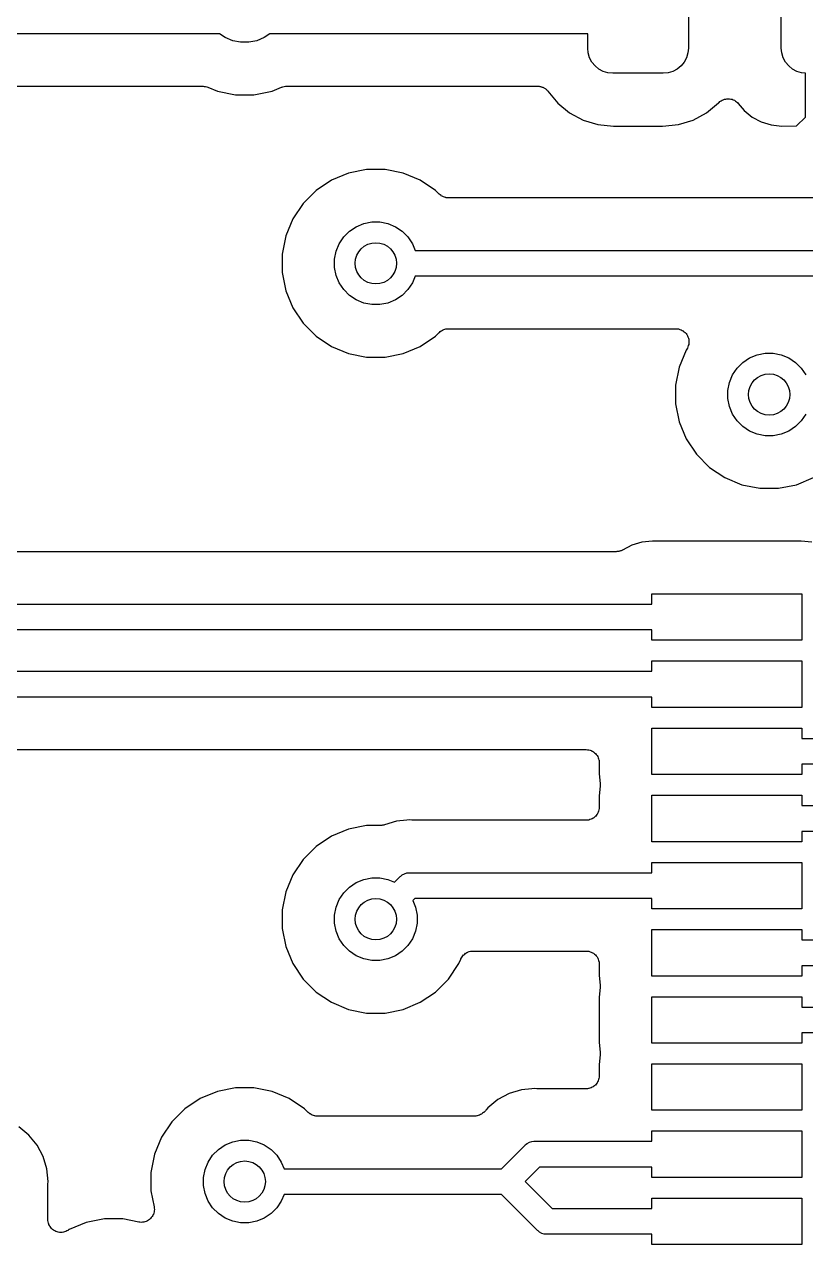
# Model space of a CAD drawing. Extents: x 4.65 to 8.46, y -5.31 to -3.29.
# Drawn here: x 7.066 to 7.3639, y -4.874 to -4.4089 of the extents above; entities that cross this region are included whole.
import ezdxf

# ---------------------------------------------------------------- set-up
doc = ezdxf.new("R2010")
doc.units = 0
doc.header["$MEASUREMENT"] = 0
doc.layers.add('BLACK', color=7, linetype='CONTINUOUS')

msp = doc.modelspace()

# ---------------------------------------------------------------- linework, layer by layer
at = {"layer": 'BLACK', "linetype": 'CONTINUOUS'}
for p, q in [((7.31919, -4.38204), (7.31919, -4.41796)), ((7.35463, -4.41796), (7.35463, -4.38204)), ((7.14036, -4.4125), (6.60964, -4.4125)), ((7.14254, -4.41396), (7.14036, -4.4125)), ((7.15964, -4.4125), (7.15746, -4.41396)), ((7.28081, -4.4125), (7.15964, -4.4125)), ((7.28081, -4.41796), (7.28081, -4.4125)), ((7.14541, -4.41514), (7.14254, -4.41396)), ((7.14845, -4.41575), (7.14541, -4.41514)), ((7.15155, -4.41575), (7.14845, -4.41575)), ((7.15459, -4.41514), (7.15155, -4.41575)), ((7.15746, -4.41396), (7.15459, -4.41514)), ((7.28099, -4.41983), (7.28081, -4.41796)), ((7.31919, -4.41796), (7.31901, -4.41983)), ((7.35481, -4.41983), (7.35463, -4.41796)), ((7.28154, -4.42164), (7.28099, -4.41983)), ((7.28242, -4.42329), (7.28154, -4.42164)), ((7.31846, -4.42164), (7.31758, -4.42329)), ((7.31901, -4.41983), (7.31846, -4.42164)), ((7.35536, -4.42164), (7.35481, -4.41983)), ((7.35624, -4.42329), (7.35536, -4.42164)), ((7.28362, -4.42475), (7.28242, -4.42329)), ((7.28507, -4.42594), (7.28362, -4.42475)), ((7.28673, -4.42683), (7.28507, -4.42594)), ((7.28853, -4.42737), (7.28673, -4.42683)), ((7.2904, -4.42756), (7.28853, -4.42737)), ((7.3096, -4.42756), (7.2904, -4.42756)), ((7.31147, -4.42737), (7.3096, -4.42756)), ((7.31327, -4.42683), (7.31147, -4.42737)), ((7.31493, -4.42594), (7.31327, -4.42683)), ((7.31638, -4.42475), (7.31493, -4.42594)), ((7.31758, -4.42329), (7.31638, -4.42475)), ((7.35744, -4.42475), (7.35624, -4.42329)), ((7.35889, -4.42594), (7.35744, -4.42475)), ((7.36055, -4.42683), (7.35889, -4.42594)), ((7.36235, -4.42737), (7.36055, -4.42683)), ((7.36382, -4.42752), (7.36235, -4.42737)), ((7.36382, -4.44424), (7.36382, -4.42752)), ((6.61595, -4.4325), (7.13405, -4.4325)), ((7.13405, -4.4325), (7.13406, -4.4325)), ((7.13406, -4.4325), (7.13406, -4.4325)), ((7.13406, -4.4325), (7.13406, -4.4325)), ((7.13406, -4.4325), (7.13412, -4.4325)), ((7.13412, -4.4325), (7.13458, -4.43255)), ((7.13458, -4.43255), (7.13503, -4.4326)), ((7.13503, -4.4326), (7.13506, -4.43261)), ((7.13506, -4.43261), (7.13509, -4.43261)), ((7.13509, -4.43261), (7.13553, -4.43275)), ((7.13553, -4.43275), (7.13597, -4.43288)), ((7.13597, -4.43288), (7.13957, -4.43437)), ((7.13957, -4.43437), (7.14648, -4.43575)), ((7.14648, -4.43575), (7.15352, -4.43575)), ((7.15352, -4.43575), (7.16043, -4.43437)), ((7.16043, -4.43437), (7.16403, -4.43288)), ((7.16403, -4.43288), (7.16404, -4.43288)), ((7.16404, -4.43288), (7.1641, -4.43285)), ((7.16404, -4.43288), (7.16404, -4.43288)), ((7.16404, -4.43288), (7.16404, -4.43288)), ((7.1641, -4.43285), (7.16454, -4.43273)), ((7.16454, -4.43273), (7.16498, -4.4326)), ((7.16498, -4.4326), (7.16501, -4.43259)), ((7.16501, -4.43259), (7.16504, -4.43258)), ((7.16504, -4.43258), (7.16549, -4.43254)), ((7.16549, -4.43254), (7.16595, -4.4325)), ((7.16595, -4.4325), (7.26174, -4.4325)), ((7.26174, -4.4325), (7.26181, -4.4325)), ((7.26181, -4.4325), (7.26203, -4.43252)), ((7.26203, -4.43252), (7.26225, -4.43253)), ((7.26225, -4.43253), (7.26251, -4.43258)), ((7.26251, -4.43258), (7.26278, -4.43261)), ((7.26278, -4.43261), (7.26299, -4.43268)), ((7.26299, -4.43268), (7.26321, -4.43272)), ((7.26321, -4.43272), (7.26345, -4.43282)), ((7.26345, -4.43282), (7.26371, -4.4329)), ((7.26371, -4.4329), (7.2639, -4.43301)), ((7.2639, -4.43301), (7.26411, -4.43309)), ((7.26411, -4.43309), (7.26433, -4.43324)), ((7.26433, -4.43324), (7.26457, -4.43337)), ((7.26457, -4.43337), (7.26473, -4.43352)), ((7.26473, -4.43352), (7.26492, -4.43364)), ((7.26492, -4.43364), (7.26511, -4.43383)), ((7.26511, -4.43383), (7.26531, -4.434)), ((7.26531, -4.434), (7.26545, -4.43417)), ((7.26545, -4.43417), (7.26561, -4.43433)), ((7.26561, -4.43433), (7.26941, -4.43896)), ((7.26941, -4.43896), (7.27391, -4.44265)), ((7.32609, -4.44265), (7.3307, -4.43887)), ((7.3307, -4.43887), (7.33087, -4.4387)), ((7.33087, -4.4387), (7.33121, -4.43837)), ((7.33121, -4.43837), (7.33122, -4.43837)), ((7.33122, -4.43837), (7.33123, -4.43836)), ((7.33123, -4.43836), (7.33163, -4.4381)), ((7.33163, -4.4381), (7.33202, -4.43784)), ((7.33202, -4.43784), (7.33203, -4.43783)), ((7.33203, -4.43783), (7.33205, -4.43782)), ((7.33205, -4.43782), (7.33248, -4.43765)), ((7.33248, -4.43765), (7.33292, -4.43747)), ((7.33292, -4.43747), (7.33294, -4.43747)), ((7.33294, -4.43747), (7.33295, -4.43746)), ((7.33295, -4.43746), (7.33342, -4.43737)), ((7.33342, -4.43737), (7.33388, -4.43728)), ((7.33388, -4.43728), (7.3339, -4.43728)), ((7.3339, -4.43728), (7.33391, -4.43728)), ((7.33391, -4.43728), (7.33438, -4.43729)), ((7.33438, -4.43729), (7.33486, -4.43729)), ((7.33486, -4.43729), (7.33487, -4.43729)), ((7.33487, -4.43729), (7.33489, -4.43729)), ((7.33489, -4.43729), (7.33535, -4.43739)), ((7.33535, -4.43739), (7.33581, -4.43748)), ((7.33581, -4.43748), (7.33583, -4.43749)), ((7.33583, -4.43749), (7.33584, -4.43749)), ((7.33584, -4.43749), (7.33627, -4.43767)), ((7.33627, -4.43767), (7.33672, -4.43786)), ((7.33672, -4.43786), (7.33673, -4.43786)), ((7.33673, -4.43786), (7.33674, -4.43787)), ((7.33674, -4.43787), (7.33713, -4.43814)), ((7.33713, -4.43814), (7.33753, -4.4384)), ((7.33753, -4.4384), (7.33754, -4.43841)), ((7.33754, -4.43841), (7.33755, -4.43842)), ((7.33755, -4.43842), (7.33788, -4.43876)), ((7.33788, -4.43876), (7.33822, -4.43909)), ((7.33822, -4.43909), (7.34042, -4.44177)), ((7.27391, -4.44265), (7.27904, -4.4454)), ((7.27904, -4.4454), (7.28461, -4.44709)), ((7.31539, -4.44709), (7.32096, -4.4454)), ((7.32096, -4.4454), (7.32609, -4.44265)), ((7.34042, -4.44177), (7.34346, -4.44427)), ((7.34346, -4.44427), (7.34694, -4.44613)), ((7.34694, -4.44613), (7.35071, -4.44727)), ((7.36047, -4.44759), (7.36382, -4.44424)), ((7.28461, -4.44709), (7.29065, -4.44768)), ((7.29065, -4.44768), (7.30935, -4.44768)), ((7.30935, -4.44768), (7.31539, -4.44709)), ((7.35071, -4.44727), (7.35483, -4.44768)), ((7.35483, -4.44768), (7.36047, -4.44759)), ((7.19648, -4.46425), (7.18957, -4.46563)), ((7.20352, -4.46425), (7.19648, -4.46425)), ((7.21043, -4.46563), (7.20352, -4.46425)), ((7.18307, -4.46832), (7.17721, -4.47223)), ((7.18957, -4.46563), (7.18307, -4.46832)), ((7.21693, -4.46832), (7.21043, -4.46563)), ((7.22279, -4.47223), (7.21693, -4.46832)), ((7.17721, -4.47223), (7.17223, -4.47721)), ((7.22417, -4.47361), (7.22279, -4.47223)), ((7.22453, -4.47391), (7.22417, -4.47361)), ((7.22488, -4.4742), (7.22453, -4.47391)), ((7.17223, -4.47721), (7.16832, -4.48307)), ((7.2249, -4.47422), (7.22488, -4.4742)), ((7.22492, -4.47423), (7.2249, -4.47422)), ((7.22533, -4.47445), (7.22492, -4.47423)), ((7.22574, -4.47467), (7.22533, -4.47445)), ((7.22576, -4.47468), (7.22574, -4.47467)), ((7.22578, -4.47469), (7.22576, -4.47468)), ((7.22622, -4.47483), (7.22578, -4.47469)), ((7.22667, -4.47497), (7.22622, -4.47483)), ((7.22669, -4.47497), (7.22667, -4.47497)), ((7.22672, -4.47498), (7.22669, -4.47497)), ((7.22717, -4.47503), (7.22672, -4.47498)), ((7.22764, -4.47508), (7.22717, -4.47503)), ((7.22769, -4.47508), (7.22764, -4.47508)), ((7.22771, -4.47508), (7.22769, -4.47508)), ((7.22769, -4.47508), (7.22769, -4.47508)), ((7.22769, -4.47508), (7.22769, -4.47508)), ((7.71248, -4.47508), (7.22771, -4.47508)), ((7.16832, -4.48307), (7.16563, -4.48957)), ((7.18777, -4.48996), (7.18996, -4.48777)), ((7.18996, -4.48777), (7.19254, -4.48604)), ((7.19254, -4.48604), (7.19541, -4.48486)), ((7.19541, -4.48486), (7.19845, -4.48425)), ((7.19845, -4.48425), (7.20155, -4.48425)), ((7.20155, -4.48425), (7.20459, -4.48486)), ((7.20459, -4.48486), (7.20746, -4.48604)), ((7.20746, -4.48604), (7.21004, -4.48777)), ((7.21004, -4.48777), (7.21223, -4.48996)), ((7.16563, -4.48957), (7.16425, -4.49648)), ((7.18486, -4.49541), (7.18604, -4.49254)), ((7.18604, -4.49254), (7.18777, -4.48996)), ((7.21223, -4.48996), (7.21396, -4.49254)), ((7.21396, -4.49254), (7.21501, -4.49508)), ((7.16425, -4.49648), (7.16425, -4.50352)), ((7.18425, -4.49845), (7.18486, -4.49541)), ((7.21501, -4.49508), (7.72283, -4.49508)), ((7.18425, -4.50155), (7.18425, -4.49845)), ((7.18486, -4.50459), (7.18425, -4.50155)), ((7.16425, -4.50352), (7.16563, -4.51043)), ((7.18604, -4.50746), (7.18486, -4.50459)), ((7.21501, -4.50492), (7.21396, -4.50746)), ((7.72463, -4.50492), (7.21501, -4.50492)), ((7.16563, -4.51043), (7.16832, -4.51693)), ((7.18777, -4.51004), (7.18604, -4.50746)), ((7.18996, -4.51223), (7.18777, -4.51004)), ((7.21223, -4.51004), (7.21004, -4.51223)), ((7.21396, -4.50746), (7.21223, -4.51004)), ((7.19254, -4.51396), (7.18996, -4.51223)), ((7.19541, -4.51514), (7.19254, -4.51396)), ((7.19845, -4.51575), (7.19541, -4.51514)), ((7.20155, -4.51575), (7.19845, -4.51575)), ((7.20459, -4.51514), (7.20155, -4.51575)), ((7.20746, -4.51396), (7.20459, -4.51514)), ((7.21004, -4.51223), (7.20746, -4.51396)), ((7.16832, -4.51693), (7.17223, -4.52279)), ((7.17223, -4.52279), (7.17721, -4.52777)), ((7.22585, -4.52528), (7.22629, -4.52515)), ((7.22629, -4.52515), (7.22673, -4.52502)), ((7.22673, -4.52502), (7.22676, -4.52501)), ((7.22676, -4.52501), (7.22679, -4.52501)), ((7.22679, -4.52501), (7.22724, -4.52497)), ((7.22724, -4.52497), (7.22771, -4.52492)), ((7.22771, -4.52492), (7.31441, -4.52492)), ((7.31441, -4.52492), (7.31446, -4.52492)), ((7.31446, -4.52492), (7.31446, -4.52492)), ((7.31446, -4.52492), (7.31446, -4.52492)), ((7.31446, -4.52492), (7.31448, -4.52492)), ((7.31448, -4.52492), (7.31495, -4.52497)), ((7.31495, -4.52497), (7.31543, -4.52503)), ((7.31543, -4.52503), (7.31544, -4.52503)), ((7.31544, -4.52503), (7.31545, -4.52503)), ((7.31545, -4.52503), (7.31591, -4.52518)), ((7.31591, -4.52518), (7.31636, -4.52532)), ((7.17721, -4.52777), (7.18307, -4.53168)), ((7.21693, -4.53168), (7.22279, -4.52777)), ((7.22279, -4.52777), (7.22417, -4.52639)), ((7.22417, -4.52639), (7.22418, -4.52637)), ((7.22418, -4.52637), (7.22422, -4.52634)), ((7.22418, -4.52637), (7.22418, -4.52637)), ((7.22418, -4.52637), (7.22418, -4.52637)), ((7.22422, -4.52634), (7.22458, -4.52605)), ((7.22458, -4.52605), (7.22494, -4.52576)), ((7.22494, -4.52576), (7.22496, -4.52574)), ((7.22496, -4.52574), (7.22498, -4.52573)), ((7.22498, -4.52573), (7.22539, -4.52552)), ((7.22539, -4.52552), (7.2258, -4.5253)), ((7.2258, -4.5253), (7.22582, -4.52529)), ((7.22582, -4.52529), (7.22585, -4.52528)), ((7.31636, -4.52532), (7.31637, -4.52532)), ((7.31637, -4.52532), (7.31638, -4.52533)), ((7.31638, -4.52533), (7.31679, -4.52555)), ((7.31679, -4.52555), (7.31722, -4.52578)), ((7.31722, -4.52578), (7.31722, -4.52579)), ((7.31722, -4.52579), (7.31723, -4.5258)), ((7.31723, -4.5258), (7.31759, -4.5261)), ((7.31759, -4.5261), (7.31797, -4.52641)), ((7.31797, -4.52641), (7.31797, -4.52642)), ((7.31797, -4.52642), (7.31798, -4.52642)), ((7.31798, -4.52642), (7.31828, -4.52679)), ((7.31828, -4.52679), (7.31858, -4.52717)), ((7.31858, -4.52717), (7.31859, -4.52717)), ((7.31859, -4.52717), (7.31859, -4.52718)), ((7.31859, -4.52718), (7.31881, -4.5276)), ((7.31881, -4.5276), (7.31904, -4.52803)), ((7.31904, -4.52803), (7.31904, -4.52804)), ((7.31904, -4.52804), (7.31904, -4.52805)), ((7.31904, -4.52805), (7.31918, -4.5285)), ((7.31918, -4.5285), (7.31932, -4.52896)), ((7.31932, -4.52896), (7.31932, -4.52897)), ((7.31932, -4.52897), (7.31932, -4.52898)), ((7.31932, -4.52898), (7.31936, -4.52945)), ((7.31936, -4.52945), (7.31941, -4.52993)), ((7.18307, -4.53168), (7.18957, -4.53437)), ((7.18957, -4.53437), (7.19648, -4.53575)), ((7.20352, -4.53575), (7.21043, -4.53437)), ((7.21043, -4.53437), (7.21693, -4.53168)), ((7.31832, -4.53307), (7.31563, -4.53957)), ((7.31857, -4.5327), (7.31832, -4.53307)), ((7.31879, -4.53228), (7.31857, -4.5327)), ((7.31902, -4.53186), (7.31879, -4.53228)), ((7.31903, -4.53184), (7.31902, -4.53185)), ((7.31902, -4.53185), (7.31902, -4.53186)), ((7.31916, -4.53138), (7.31903, -4.53184)), ((7.31931, -4.53093), (7.31916, -4.53138)), ((7.31936, -4.53043), (7.31931, -4.53091)), ((7.31931, -4.53091), (7.31931, -4.53092)), ((7.31931, -4.53092), (7.31931, -4.53093)), ((7.31941, -4.52996), (7.31936, -4.53043)), ((7.31941, -4.52993), (7.31941, -4.52995)), ((7.31941, -4.52995), (7.31941, -4.52996)), ((7.34541, -4.53486), (7.34845, -4.53425)), ((7.34845, -4.53425), (7.35155, -4.53425)), ((7.35155, -4.53425), (7.35459, -4.53486)), ((7.19648, -4.53575), (7.20352, -4.53575)), ((7.33777, -4.53996), (7.33996, -4.53777)), ((7.33996, -4.53777), (7.34254, -4.53604)), ((7.34254, -4.53604), (7.34541, -4.53486)), ((7.35459, -4.53486), (7.35746, -4.53604)), ((7.35746, -4.53604), (7.36004, -4.53777)), ((7.36004, -4.53777), (7.36223, -4.53996)), ((7.31563, -4.53957), (7.31425, -4.54648)), ((7.33486, -4.54541), (7.33604, -4.54254)), ((7.33604, -4.54254), (7.33777, -4.53996)), ((7.36223, -4.53996), (7.36396, -4.54254)), ((7.31425, -4.54648), (7.31425, -4.55352)), ((7.33425, -4.54845), (7.33486, -4.54541)), ((7.33425, -4.55155), (7.33425, -4.54845)), ((7.33486, -4.55459), (7.33425, -4.55155)), ((7.31425, -4.55352), (7.31563, -4.56043)), ((7.33604, -4.55746), (7.33486, -4.55459)), ((7.33777, -4.56004), (7.33604, -4.55746)), ((7.36396, -4.55746), (7.36223, -4.56004)), ((7.31563, -4.56043), (7.31832, -4.56693)), ((7.33996, -4.56223), (7.33777, -4.56004)), ((7.34254, -4.56396), (7.33996, -4.56223)), ((7.36004, -4.56223), (7.35746, -4.56396)), ((7.36223, -4.56004), (7.36004, -4.56223)), ((7.31832, -4.56693), (7.32223, -4.57279)), ((7.34541, -4.56514), (7.34254, -4.56396)), ((7.34845, -4.56575), (7.34541, -4.56514)), ((7.35155, -4.56575), (7.34845, -4.56575)), ((7.35459, -4.56514), (7.35155, -4.56575)), ((7.35746, -4.56396), (7.35459, -4.56514)), ((7.32223, -4.57279), (7.32721, -4.57777)), ((7.32721, -4.57777), (7.33307, -4.58168)), ((7.33307, -4.58168), (7.33957, -4.58437)), ((7.33957, -4.58437), (7.34648, -4.58575)), ((7.35352, -4.58575), (7.36043, -4.58437)), ((7.36043, -4.58437), (7.36693, -4.58168)), ((7.34648, -4.58575), (7.35352, -4.58575)), ((7.29762, -4.60742), (7.29404, -4.60933)), ((7.30139, -4.60627), (7.29762, -4.60742)), ((7.30556, -4.60586), (7.30139, -4.60627)), ((7.36216, -4.60586), (7.30556, -4.60586)), ((7.36632, -4.60627), (7.36216, -4.60586)), ((7.29169, -4.60992), (6.94724, -4.60992)), ((7.2919, -4.6099), (7.29169, -4.60992)), ((7.29212, -4.6099), (7.2919, -4.6099)), ((7.29239, -4.60985), (7.29212, -4.6099)), ((7.29266, -4.60983), (7.29239, -4.60985)), ((7.29286, -4.60976), (7.29266, -4.60983)), ((7.29308, -4.60972), (7.29286, -4.60976)), ((7.29333, -4.60962), (7.29308, -4.60972)), ((7.29359, -4.60954), (7.29333, -4.60962)), ((7.29378, -4.60944), (7.29359, -4.60954)), ((7.29398, -4.60936), (7.29378, -4.60944)), ((7.29404, -4.60933), (7.29398, -4.60936)), ((7.30531, -4.62992), (7.30531, -4.62598)), ((7.30531, -4.62598), (7.3624, -4.62598)), ((7.3624, -4.62598), (7.3624, -4.6437)), ((6.93688, -4.62992), (7.30531, -4.62992)), ((7.30531, -4.63976), (6.93508, -4.63976)), ((7.30531, -4.6437), (7.30531, -4.63976)), ((7.3624, -4.6437), (7.30531, -4.6437)), ((7.30531, -4.65551), (7.30531, -4.65157)), ((7.30531, -4.65157), (7.3624, -4.65157)), ((7.3624, -4.65157), (7.3624, -4.66929)), ((6.91476, -4.65551), (7.30531, -4.65551)), ((7.30531, -4.66535), (6.91067, -4.66535)), ((7.30531, -4.66929), (7.30531, -4.66535)), ((7.3624, -4.66929), (7.30531, -4.66929)), ((7.30531, -4.69488), (7.30531, -4.67717)), ((7.30531, -4.67717), (7.3624, -4.67717)), ((7.3624, -4.67717), (7.3624, -4.6811)), ((7.3624, -4.6811), (7.37021, -4.6811)), ((6.9119, -4.68535), (7.28019, -4.68535)), ((7.28019, -4.68535), (7.28023, -4.68535)), ((7.28023, -4.68535), (7.28023, -4.68535)), ((7.28023, -4.68535), (7.28023, -4.68535)), ((7.28023, -4.68535), (7.28026, -4.68535)), ((7.28026, -4.68535), (7.28073, -4.68541)), ((7.28073, -4.68541), (7.2812, -4.68546)), ((7.2812, -4.68546), (7.28122, -4.68546)), ((7.28122, -4.68546), (7.28123, -4.68546)), ((7.28123, -4.68546), (7.28168, -4.68561)), ((7.28168, -4.68561), (7.28213, -4.68574)), ((7.28213, -4.68574), (7.28215, -4.68575)), ((7.28215, -4.68575), (7.28216, -4.68576)), ((7.28216, -4.68576), (7.28258, -4.68598)), ((7.28258, -4.68598), (7.28299, -4.68621)), ((7.28299, -4.68621), (7.283, -4.68622)), ((7.283, -4.68622), (7.28302, -4.68623)), ((7.28302, -4.68623), (7.28338, -4.68653)), ((7.28338, -4.68653), (7.28374, -4.68683)), ((7.28374, -4.68683), (7.28375, -4.68684)), ((7.28375, -4.68684), (7.28377, -4.68686)), ((7.28377, -4.68686), (7.28406, -4.68722)), ((7.28406, -4.68722), (7.28436, -4.68759)), ((7.28436, -4.68759), (7.28437, -4.6876)), ((7.28437, -4.6876), (7.28438, -4.68762)), ((7.28438, -4.68762), (7.2846, -4.68803)), ((7.2846, -4.68803), (7.28482, -4.68845)), ((7.28482, -4.68845), (7.28482, -4.68847)), ((7.28482, -4.68847), (7.28483, -4.68848)), ((7.28483, -4.68848), (7.28496, -4.68893)), ((7.28496, -4.68893), (7.2851, -4.68938)), ((7.2851, -4.68938), (7.2851, -4.6894)), ((7.2851, -4.6894), (7.28511, -4.68942)), ((7.28511, -4.68942), (7.28515, -4.68989)), ((7.28515, -4.68989), (7.28519, -4.69035)), ((7.28519, -4.69035), (7.28519, -4.69464)), ((7.372, -4.69094), (7.3624, -4.69094)), ((7.3624, -4.69094), (7.3624, -4.69488)), ((7.28519, -4.69464), (7.28556, -4.69833)), ((7.3624, -4.69488), (7.30531, -4.69488)), ((7.28556, -4.69931), (7.28519, -4.703)), ((7.28556, -4.69833), (7.28556, -4.69833)), ((7.28556, -4.69833), (7.28556, -4.69833)), ((7.28556, -4.69833), (7.28556, -4.69833)), ((7.28556, -4.69833), (7.28556, -4.6984)), ((7.28556, -4.6984), (7.28556, -4.69886)), ((7.28556, -4.69886), (7.28556, -4.69931)), ((7.28519, -4.703), (7.28519, -4.70728)), ((7.30531, -4.72047), (7.30531, -4.70276)), ((7.30531, -4.70276), (7.3624, -4.70276)), ((7.3624, -4.70276), (7.3624, -4.70669)), ((7.28333, -4.71115), (7.28296, -4.71145)), ((7.28369, -4.71086), (7.28333, -4.71115)), ((7.2837, -4.71084), (7.28369, -4.71086)), ((7.28372, -4.71083), (7.2837, -4.71084)), ((7.28402, -4.71047), (7.28372, -4.71083)), ((7.28432, -4.71011), (7.28402, -4.71047)), ((7.28433, -4.71009), (7.28432, -4.71011)), ((7.28434, -4.71008), (7.28433, -4.71009)), ((7.28456, -4.70966), (7.28434, -4.71008)), ((7.28479, -4.70925), (7.28456, -4.70966)), ((7.2848, -4.70922), (7.28479, -4.70924)), ((7.28479, -4.70924), (7.28479, -4.70925)), ((7.28494, -4.70877), (7.2848, -4.70922)), ((7.28508, -4.70832), (7.28494, -4.70877)), ((7.28509, -4.70831), (7.28508, -4.70832)), ((7.28514, -4.70782), (7.28509, -4.70829)), ((7.28509, -4.70829), (7.28509, -4.70831)), ((7.28519, -4.70735), (7.28514, -4.70782)), ((7.28519, -4.70728), (7.28519, -4.70732)), ((7.28519, -4.70732), (7.28519, -4.70732)), ((7.28519, -4.70732), (7.28519, -4.70732)), ((7.28519, -4.70732), (7.28519, -4.70735)), ((7.3624, -4.70669), (7.38573, -4.70669)), ((7.18957, -4.71563), (7.18307, -4.71832)), ((7.19648, -4.71425), (7.18957, -4.71563)), ((7.20187, -4.71425), (7.19648, -4.71425)), ((7.20208, -4.71423), (7.20187, -4.71425)), ((7.20229, -4.71423), (7.20208, -4.71423)), ((7.20256, -4.71418), (7.20229, -4.71423)), ((7.20284, -4.71416), (7.20256, -4.71418)), ((7.20304, -4.7141), (7.20284, -4.71416)), ((7.20325, -4.71406), (7.20304, -4.7141)), ((7.20332, -4.71404), (7.20325, -4.71406)), ((7.20791, -4.71264), (7.20332, -4.71404)), ((7.21181, -4.71226), (7.20791, -4.71264)), ((7.21182, -4.71226), (7.21181, -4.71226)), ((7.2128, -4.71216), (7.21182, -4.71226)), ((7.21377, -4.71226), (7.2128, -4.71216)), ((7.21399, -4.71226), (7.21377, -4.71226)), ((7.21419, -4.71228), (7.21399, -4.71226)), ((7.21426, -4.71228), (7.21419, -4.71228)), ((7.28019, -4.71228), (7.21426, -4.71228)), ((7.28066, -4.71224), (7.28019, -4.71228)), ((7.28113, -4.71219), (7.28066, -4.71224)), ((7.28115, -4.71219), (7.28113, -4.71219)), ((7.28117, -4.71219), (7.28115, -4.71219)), ((7.28162, -4.71205), (7.28117, -4.71219)), ((7.28207, -4.71192), (7.28162, -4.71205)), ((7.28208, -4.71191), (7.28207, -4.71192)), ((7.2821, -4.71191), (7.28208, -4.71191)), ((7.28251, -4.71169), (7.2821, -4.71191)), ((7.28293, -4.71147), (7.28251, -4.71169)), ((7.28295, -4.71146), (7.28293, -4.71147)), ((7.28296, -4.71145), (7.28295, -4.71146)), ((7.18307, -4.71832), (7.17721, -4.72223)), ((7.3624, -4.72047), (7.30531, -4.72047)), ((7.38814, -4.71654), (7.3624, -4.71654)), ((7.3624, -4.71654), (7.3624, -4.72047)), ((7.17721, -4.72223), (7.17223, -4.72721)), ((7.17223, -4.72721), (7.16832, -4.73307)), ((7.30531, -4.73228), (7.30531, -4.72835)), ((7.30531, -4.72835), (7.3624, -4.72835)), ((7.3624, -4.72835), (7.3624, -4.74606)), ((7.16832, -4.73307), (7.16563, -4.73957)), ((7.19541, -4.73486), (7.19845, -4.73425)), ((7.19845, -4.73425), (7.20155, -4.73425)), ((7.20155, -4.73425), (7.20459, -4.73486)), ((7.20713, -4.73591), (7.20914, -4.7339)), ((7.20914, -4.7339), (7.2093, -4.73371)), ((7.2093, -4.73371), (7.20949, -4.73355)), ((7.20949, -4.73355), (7.21001, -4.73312)), ((7.20949, -4.73355), (7.20949, -4.73355)), ((7.21001, -4.73312), (7.21005, -4.73309)), ((7.21005, -4.73309), (7.2109, -4.73264)), ((7.2109, -4.73264), (7.21183, -4.73235)), ((7.21183, -4.73235), (7.21255, -4.73228)), ((7.21255, -4.73228), (7.2128, -4.73226)), ((7.21255, -4.73228), (7.21255, -4.73228)), ((7.2128, -4.73226), (7.21304, -4.73228)), ((7.21304, -4.73228), (7.30531, -4.73228)), ((7.18777, -4.73996), (7.18996, -4.73777)), ((7.18996, -4.73777), (7.19254, -4.73604)), ((7.19254, -4.73604), (7.19541, -4.73486)), ((7.20459, -4.73486), (7.20713, -4.73591)), ((7.16563, -4.73957), (7.16425, -4.74648)), ((7.18486, -4.74541), (7.18604, -4.74254)), ((7.18604, -4.74254), (7.18777, -4.73996)), ((7.21483, -4.74213), (7.21409, -4.74287)), ((7.21409, -4.74287), (7.21514, -4.74541)), ((7.30531, -4.74213), (7.21483, -4.74213)), ((7.30531, -4.74606), (7.30531, -4.74213)), ((7.16425, -4.74648), (7.16425, -4.75352)), ((7.18425, -4.74845), (7.18486, -4.74541)), ((7.18425, -4.75155), (7.18425, -4.74845)), ((7.21514, -4.74541), (7.21575, -4.74845)), ((7.21575, -4.74845), (7.21575, -4.75155)), ((7.3624, -4.74606), (7.30531, -4.74606)), ((7.18486, -4.75459), (7.18425, -4.75155)), ((7.21575, -4.75155), (7.21514, -4.75459)), ((7.16425, -4.75352), (7.16563, -4.76043)), ((7.18604, -4.75746), (7.18486, -4.75459)), ((7.18777, -4.76004), (7.18604, -4.75746)), ((7.21396, -4.75746), (7.21223, -4.76004)), ((7.21514, -4.75459), (7.21396, -4.75746)), ((7.30531, -4.77165), (7.30531, -4.75394)), ((7.30531, -4.75394), (7.3624, -4.75394)), ((7.3624, -4.75394), (7.3624, -4.75787)), ((7.16563, -4.76043), (7.16832, -4.76693)), ((7.18996, -4.76223), (7.18777, -4.76004)), ((7.19254, -4.76396), (7.18996, -4.76223)), ((7.21004, -4.76223), (7.20746, -4.76396)), ((7.21223, -4.76004), (7.21004, -4.76223)), ((7.23515, -4.76249), (7.2356, -4.76236)), ((7.2356, -4.76236), (7.23604, -4.76222)), ((7.23604, -4.76222), (7.23606, -4.76222)), ((7.23606, -4.76222), (7.23608, -4.76221)), ((7.23608, -4.76221), (7.23655, -4.76217)), ((7.23655, -4.76217), (7.23701, -4.76213)), ((7.23701, -4.76213), (7.28019, -4.76213)), ((7.28019, -4.76213), (7.28023, -4.76213)), ((7.28023, -4.76213), (7.28023, -4.76213)), ((7.28023, -4.76213), (7.28023, -4.76213)), ((7.28023, -4.76213), (7.28026, -4.76213)), ((7.28026, -4.76213), (7.28073, -4.76218)), ((7.28073, -4.76218), (7.2812, -4.76223)), ((7.2812, -4.76223), (7.28122, -4.76223)), ((7.28122, -4.76223), (7.28123, -4.76224)), ((7.28123, -4.76224), (7.28168, -4.76238)), ((7.28168, -4.76238), (7.28213, -4.76252)), ((7.3624, -4.75787), (7.38517, -4.75787)), ((7.16832, -4.76693), (7.17223, -4.77279)), ((7.19541, -4.76514), (7.19254, -4.76396)), ((7.19845, -4.76575), (7.19541, -4.76514)), ((7.20155, -4.76575), (7.19845, -4.76575)), ((7.20459, -4.76514), (7.20155, -4.76575)), ((7.20746, -4.76396), (7.20459, -4.76514)), ((7.22777, -4.77279), (7.23168, -4.76693)), ((7.23168, -4.76693), (7.23239, -4.76521)), ((7.23239, -4.76521), (7.2324, -4.76519)), ((7.2324, -4.76519), (7.23242, -4.76515)), ((7.2324, -4.76519), (7.2324, -4.76519)), ((7.2324, -4.76519), (7.2324, -4.76519)), ((7.23242, -4.76515), (7.23265, -4.76474)), ((7.23265, -4.76474), (7.23287, -4.76433)), ((7.23287, -4.76433), (7.23288, -4.76431)), ((7.23288, -4.76431), (7.23289, -4.76429)), ((7.23289, -4.76429), (7.23319, -4.76394)), ((7.23319, -4.76394), (7.23349, -4.76358)), ((7.23349, -4.76358), (7.23351, -4.76356)), ((7.23351, -4.76356), (7.23352, -4.76355)), ((7.23352, -4.76355), (7.23388, -4.76326)), ((7.23388, -4.76326), (7.23424, -4.76296)), ((7.23424, -4.76296), (7.23426, -4.76295)), ((7.23426, -4.76295), (7.23428, -4.76294)), ((7.23428, -4.76294), (7.23469, -4.76272)), ((7.23469, -4.76272), (7.23511, -4.7625)), ((7.23511, -4.7625), (7.23513, -4.7625)), ((7.23513, -4.7625), (7.23515, -4.76249)), ((7.28213, -4.76252), (7.28215, -4.76253)), ((7.28215, -4.76253), (7.28216, -4.76253)), ((7.28216, -4.76253), (7.28258, -4.76276)), ((7.28258, -4.76276), (7.28299, -4.76298)), ((7.28299, -4.76298), (7.283, -4.76299)), ((7.283, -4.76299), (7.28302, -4.763)), ((7.28302, -4.763), (7.28338, -4.7633)), ((7.28338, -4.7633), (7.28374, -4.7636)), ((7.28374, -4.7636), (7.28375, -4.76362)), ((7.28375, -4.76362), (7.28377, -4.76363)), ((7.28377, -4.76363), (7.28406, -4.76399)), ((7.28406, -4.76399), (7.28436, -4.76436)), ((7.28436, -4.76436), (7.28437, -4.76437)), ((7.28437, -4.76437), (7.28438, -4.76439)), ((7.28438, -4.76439), (7.2846, -4.76481)), ((7.2846, -4.76481), (7.28482, -4.76522)), ((7.28482, -4.76522), (7.28482, -4.76524)), ((7.28482, -4.76524), (7.28483, -4.76525)), ((7.28483, -4.76525), (7.28496, -4.7657)), ((7.28496, -4.7657), (7.2851, -4.76615)), ((7.2851, -4.76615), (7.2851, -4.76617)), ((7.2851, -4.76617), (7.28511, -4.76619)), ((7.28511, -4.76619), (7.28515, -4.76666)), ((7.28515, -4.76666), (7.28519, -4.76713)), ((7.28519, -4.76713), (7.28519, -4.77141)), ((7.28519, -4.77141), (7.28556, -4.7751)), ((7.3624, -4.77165), (7.30531, -4.77165)), ((7.38696, -4.76772), (7.3624, -4.76772)), ((7.3624, -4.76772), (7.3624, -4.77165)), ((7.17223, -4.77279), (7.17721, -4.77777)), ((7.22279, -4.77777), (7.22777, -4.77279)), ((7.28556, -4.77608), (7.28519, -4.77977)), ((7.28556, -4.7751), (7.28556, -4.7751)), ((7.28556, -4.7751), (7.28556, -4.7751)), ((7.28556, -4.7751), (7.28556, -4.77511)), ((7.28556, -4.77511), (7.28556, -4.77517)), ((7.28556, -4.77517), (7.28556, -4.77563)), ((7.28556, -4.77563), (7.28556, -4.77608)), ((7.17721, -4.77777), (7.18307, -4.78168)), ((7.21693, -4.78168), (7.22279, -4.77777)), ((7.28519, -4.77977), (7.28519, -4.797)), ((7.30531, -4.79724), (7.30531, -4.77953)), ((7.30531, -4.77953), (7.3624, -4.77953)), ((7.3624, -4.77953), (7.3624, -4.78346)), ((7.18307, -4.78168), (7.18957, -4.78437)), ((7.18957, -4.78437), (7.19648, -4.78575)), ((7.20352, -4.78575), (7.21043, -4.78437)), ((7.21043, -4.78437), (7.21693, -4.78168)), ((7.3624, -4.78346), (7.43814, -4.78346)), ((7.19648, -4.78575), (7.20352, -4.78575)), ((7.43635, -4.79331), (7.3624, -4.79331)), ((7.3624, -4.79331), (7.3624, -4.79724)), ((7.28519, -4.797), (7.28556, -4.80069)), ((7.3624, -4.79724), (7.30531, -4.79724)), ((7.28556, -4.80167), (7.28519, -4.80536)), ((7.28556, -4.80069), (7.28556, -4.8007)), ((7.28556, -4.8007), (7.28556, -4.8007)), ((7.28556, -4.8007), (7.28556, -4.8007)), ((7.28556, -4.8007), (7.28556, -4.80076)), ((7.28556, -4.80076), (7.28556, -4.80122)), ((7.28556, -4.80122), (7.28556, -4.80167)), ((7.28519, -4.80536), (7.28519, -4.80965)), ((7.30531, -4.82283), (7.30531, -4.80512)), ((7.30531, -4.80512), (7.3624, -4.80512)), ((7.3624, -4.80512), (7.3624, -4.82283)), ((7.28333, -4.81351), (7.28296, -4.81381)), ((7.28369, -4.81322), (7.28333, -4.81351)), ((7.2837, -4.8132), (7.28369, -4.81322)), ((7.28372, -4.81319), (7.2837, -4.8132)), ((7.28402, -4.81283), (7.28372, -4.81319)), ((7.28432, -4.81247), (7.28402, -4.81283)), ((7.28433, -4.81246), (7.28432, -4.81247)), ((7.28434, -4.81244), (7.28433, -4.81246)), ((7.28456, -4.81202), (7.28434, -4.81244)), ((7.28479, -4.81162), (7.28456, -4.81202)), ((7.2848, -4.81158), (7.28479, -4.8116)), ((7.28479, -4.8116), (7.28479, -4.81162)), ((7.28494, -4.81113), (7.2848, -4.81158)), ((7.28508, -4.81069), (7.28494, -4.81113)), ((7.28509, -4.81067), (7.28508, -4.81069)), ((7.28514, -4.81018), (7.28509, -4.81065)), ((7.28509, -4.81065), (7.28509, -4.81067)), ((7.28519, -4.80972), (7.28514, -4.81018)), ((7.28519, -4.80965), (7.28519, -4.80968)), ((7.28519, -4.80968), (7.28519, -4.80968)), ((7.28519, -4.80968), (7.28519, -4.80968)), ((7.28519, -4.80968), (7.28519, -4.80972)), ((7.13957, -4.81563), (7.13307, -4.81832)), ((7.14648, -4.81425), (7.13957, -4.81563)), ((7.15352, -4.81425), (7.14648, -4.81425)), ((7.16043, -4.81563), (7.15352, -4.81425)), ((7.16693, -4.81832), (7.16043, -4.81563)), ((7.25085, -4.81643), (7.24652, -4.81875)), ((7.25555, -4.81501), (7.25085, -4.81643)), ((7.25945, -4.81462), (7.25555, -4.81501)), ((7.26043, -4.81453), (7.25945, -4.81462)), ((7.26141, -4.81462), (7.26043, -4.81453)), ((7.26162, -4.81462), (7.26141, -4.81462)), ((7.26183, -4.81465), (7.26162, -4.81462)), ((7.2619, -4.81465), (7.26183, -4.81465)), ((7.28019, -4.81465), (7.2619, -4.81465)), ((7.28066, -4.8146), (7.28019, -4.81465)), ((7.28113, -4.81456), (7.28066, -4.8146)), ((7.28115, -4.81455), (7.28113, -4.81456)), ((7.28117, -4.81455), (7.28115, -4.81455)), ((7.28162, -4.81441), (7.28117, -4.81455)), ((7.28207, -4.81428), (7.28162, -4.81441)), ((7.28208, -4.81427), (7.28207, -4.81428)), ((7.2821, -4.81427), (7.28208, -4.81427)), ((7.28251, -4.81405), (7.2821, -4.81427)), ((7.28293, -4.81383), (7.28251, -4.81405)), ((7.28295, -4.81382), (7.28293, -4.81383)), ((7.28296, -4.81381), (7.28295, -4.81382)), ((7.12721, -4.82223), (7.12223, -4.82721)), ((7.13307, -4.81832), (7.12721, -4.82223)), ((7.17279, -4.82223), (7.16693, -4.81832)), ((7.17417, -4.82361), (7.17279, -4.82223)), ((7.24191, -4.82282), (7.24177, -4.82298)), ((7.24206, -4.82267), (7.24191, -4.82282)), ((7.2421, -4.82262), (7.24206, -4.82267)), ((7.24273, -4.82186), (7.2421, -4.82262)), ((7.24652, -4.81875), (7.24273, -4.82186)), ((7.3624, -4.82283), (7.30531, -4.82283)), ((7.12223, -4.82721), (7.11832, -4.83307)), ((7.17453, -4.82391), (7.17417, -4.82361)), ((7.17488, -4.8242), (7.17453, -4.82391)), ((7.1749, -4.82422), (7.17488, -4.8242)), ((7.17492, -4.82423), (7.1749, -4.82422)), ((7.17533, -4.82445), (7.17492, -4.82423)), ((7.17574, -4.82467), (7.17533, -4.82445)), ((7.17576, -4.82468), (7.17574, -4.82467)), ((7.17578, -4.82469), (7.17576, -4.82468)), ((7.17622, -4.82483), (7.17578, -4.82469)), ((7.17667, -4.82497), (7.17622, -4.82483)), ((7.17669, -4.82497), (7.17667, -4.82497)), ((7.17672, -4.82498), (7.17669, -4.82497)), ((7.17717, -4.82503), (7.17672, -4.82498)), ((7.17764, -4.82508), (7.17717, -4.82503)), ((7.17769, -4.82508), (7.17764, -4.82508)), ((7.17771, -4.82508), (7.17769, -4.82508)), ((7.17769, -4.82508), (7.17769, -4.82508)), ((7.17769, -4.82508), (7.17769, -4.82508)), ((7.23761, -4.82508), (7.17771, -4.82508)), ((7.23807, -4.82503), (7.23761, -4.82508)), ((7.23853, -4.82499), (7.23807, -4.82503)), ((7.23855, -4.82499), (7.23853, -4.82499)), ((7.23858, -4.82498), (7.23855, -4.82499)), ((7.23902, -4.82485), (7.23858, -4.82498)), ((7.23946, -4.82472), (7.23902, -4.82485)), ((7.23949, -4.82471), (7.23946, -4.82472)), ((7.23951, -4.8247), (7.23949, -4.82471)), ((7.23992, -4.82448), (7.23951, -4.8247)), ((7.24033, -4.82427), (7.23992, -4.82448)), ((7.24035, -4.82426), (7.24033, -4.82427)), ((7.24037, -4.82424), (7.24035, -4.82426)), ((7.24073, -4.82395), (7.24037, -4.82424)), ((7.24109, -4.82366), (7.24073, -4.82395)), ((7.24113, -4.82363), (7.24109, -4.82366)), ((7.24114, -4.82361), (7.24113, -4.82363)), ((7.24113, -4.82363), (7.24113, -4.82363)), ((7.24113, -4.82363), (7.24113, -4.82363)), ((7.24177, -4.82298), (7.24114, -4.82361)), ((7.06771, -4.83229), (7.06391, -4.82918)), ((7.30531, -4.83465), (7.30531, -4.83071)), ((7.30531, -4.83071), (7.3624, -4.83071)), ((7.3624, -4.83071), (7.3624, -4.84843)), ((7.07082, -4.83609), (7.06771, -4.83229)), ((7.07314, -4.84042), (7.07082, -4.83609)), ((7.11832, -4.83307), (7.11563, -4.83957)), ((7.13996, -4.83777), (7.14254, -4.83604)), ((7.14254, -4.83604), (7.14541, -4.83486)), ((7.14541, -4.83486), (7.14845, -4.83425)), ((7.14845, -4.83425), (7.15155, -4.83425)), ((7.15155, -4.83425), (7.15459, -4.83486)), ((7.15459, -4.83486), (7.15746, -4.83604)), ((7.15746, -4.83604), (7.16004, -4.83777)), ((7.24796, -4.84508), (7.25678, -4.83626)), ((7.25678, -4.83626), (7.25694, -4.83607)), ((7.25694, -4.83607), (7.25712, -4.83592)), ((7.25712, -4.83592), (7.25769, -4.83546)), ((7.25712, -4.83592), (7.25712, -4.83592)), ((7.25769, -4.83546), (7.25854, -4.835)), ((7.25854, -4.835), (7.25947, -4.83472)), ((7.25947, -4.83472), (7.26019, -4.83465)), ((7.26019, -4.83465), (7.26043, -4.83462)), ((7.26019, -4.83465), (7.26019, -4.83465)), ((7.26043, -4.83462), (7.26067, -4.83465)), ((7.26067, -4.83465), (7.30531, -4.83465)), ((7.07456, -4.84511), (7.07314, -4.84042)), ((7.11563, -4.83957), (7.11425, -4.84648)), ((7.13604, -4.84254), (7.13777, -4.83996)), ((7.13777, -4.83996), (7.13996, -4.83777)), ((7.16004, -4.83777), (7.16223, -4.83996)), ((7.16223, -4.83996), (7.16396, -4.84254)), ((7.07504, -4.85), (7.07456, -4.84511)), ((7.13425, -4.84845), (7.13486, -4.84541)), ((7.13486, -4.84541), (7.13604, -4.84254)), ((7.16396, -4.84254), (7.16501, -4.84508)), ((7.16501, -4.84508), (7.24796, -4.84508)), ((7.26247, -4.84449), (7.25696, -4.85)), ((7.30531, -4.84449), (7.26247, -4.84449)), ((7.30531, -4.84843), (7.30531, -4.84449)), ((7.07495, -4.85098), (7.07504, -4.85)), ((7.11425, -4.84648), (7.11425, -4.85352)), ((7.13425, -4.85155), (7.13425, -4.84845)), ((7.25696, -4.85), (7.2672, -4.86024)), ((7.3624, -4.84843), (7.30531, -4.84843)), ((7.07492, -4.8514), (7.07495, -4.85119)), ((7.07492, -4.85147), (7.07492, -4.8514)), ((7.07492, -4.86441), (7.07492, -4.85147)), ((7.07495, -4.85119), (7.07495, -4.85098)), ((7.11425, -4.85352), (7.11546, -4.85958)), ((7.13486, -4.85459), (7.13425, -4.85155)), ((7.13604, -4.85746), (7.13486, -4.85459)), ((7.16501, -4.85492), (7.16396, -4.85746)), ((7.24796, -4.85492), (7.16501, -4.85492)), ((7.26151, -4.86847), (7.24796, -4.85492)), ((7.11546, -4.85958), (7.11546, -4.85962)), ((7.11546, -4.85962), (7.11546, -4.85962)), ((7.11546, -4.85962), (7.11547, -4.85962)), ((7.11547, -4.85962), (7.11547, -4.85965)), ((7.11547, -4.85965), (7.11551, -4.86012)), ((7.13777, -4.86004), (7.13604, -4.85746)), ((7.13996, -4.86223), (7.13777, -4.86004)), ((7.16223, -4.86004), (7.16004, -4.86223)), ((7.16396, -4.85746), (7.16223, -4.86004)), ((7.30531, -4.86024), (7.30531, -4.8563)), ((7.30531, -4.8563), (7.3624, -4.8563)), ((7.3624, -4.8563), (7.3624, -4.87402)), ((7.07497, -4.86488), (7.07492, -4.86441)), ((7.09648, -4.86425), (7.08957, -4.86563)), ((7.10352, -4.86425), (7.09648, -4.86425)), ((7.10958, -4.86546), (7.10352, -4.86425)), ((7.11329, -4.86473), (7.11288, -4.86495)), ((7.1133, -4.86473), (7.11329, -4.86473)), ((7.11332, -4.86472), (7.1133, -4.86473)), ((7.11369, -4.86442), (7.11332, -4.86472)), ((7.11405, -4.86412), (7.11369, -4.86442)), ((7.11406, -4.86411), (7.11405, -4.86412)), ((7.11407, -4.8641), (7.11406, -4.86411)), ((7.11438, -4.86374), (7.11407, -4.8641)), ((7.11468, -4.86337), (7.11438, -4.86374)), ((7.11469, -4.86336), (7.11468, -4.86337)), ((7.1147, -4.86335), (7.11469, -4.86336)), ((7.11492, -4.86293), (7.1147, -4.86335)), ((7.11515, -4.86252), (7.11492, -4.86293)), ((7.11516, -4.86249), (7.11515, -4.86251)), ((7.11515, -4.86251), (7.11515, -4.86252)), ((7.1153, -4.86204), (7.11516, -4.86249)), ((7.11544, -4.86159), (7.1153, -4.86204)), ((7.11545, -4.86157), (7.11544, -4.86159)), ((7.1155, -4.86109), (7.11545, -4.86156)), ((7.11545, -4.86156), (7.11545, -4.86157)), ((7.11555, -4.86062), (7.1155, -4.86109)), ((7.11551, -4.86012), (7.11555, -4.86059)), ((7.11555, -4.86059), (7.11555, -4.86061)), ((7.11555, -4.86061), (7.11555, -4.86062)), ((7.14254, -4.86396), (7.13996, -4.86223)), ((7.14541, -4.86514), (7.14254, -4.86396)), ((7.15746, -4.86396), (7.15459, -4.86514)), ((7.16004, -4.86223), (7.15746, -4.86396)), ((7.2672, -4.86024), (7.30531, -4.86024)), ((7.07501, -4.86536), (7.07497, -4.86488)), ((7.07502, -4.86537), (7.07501, -4.86536)), ((7.07502, -4.86538), (7.07502, -4.86537)), ((7.07515, -4.86584), (7.07502, -4.86538)), ((7.07529, -4.86629), (7.07515, -4.86584)), ((7.0753, -4.8663), (7.07529, -4.86629)), ((7.0753, -4.86631), (7.0753, -4.8663)), ((7.07552, -4.86673), (7.0753, -4.86631)), ((7.07574, -4.86716), (7.07552, -4.86673)), ((7.07575, -4.86717), (7.07574, -4.86716)), ((7.07576, -4.86718), (7.07575, -4.86717)), ((7.07606, -4.86755), (7.07576, -4.86718)), ((7.07636, -4.86792), (7.07606, -4.86755)), ((7.07637, -4.86792), (7.07636, -4.86792)), ((7.07637, -4.86793), (7.07637, -4.86792)), ((7.07674, -4.86824), (7.07637, -4.86793)), ((7.07711, -4.86854), (7.07674, -4.86824)), ((7.07712, -4.86855), (7.07711, -4.86854)), ((7.07713, -4.86855), (7.07712, -4.86855)), ((7.07755, -4.86878), (7.07713, -4.86855)), ((7.07796, -4.86901), (7.07755, -4.86878)), ((7.07797, -4.86901), (7.07796, -4.86901)), ((7.07798, -4.86902), (7.07797, -4.86901)), ((7.07844, -4.86916), (7.07798, -4.86902)), ((7.07889, -4.8693), (7.07844, -4.86916)), ((7.07891, -4.8693), (7.07889, -4.8693)), ((7.07892, -4.86931), (7.07891, -4.8693)), ((7.07939, -4.86936), (7.07892, -4.86931)), ((7.07986, -4.86941), (7.07939, -4.86936)), ((7.07988, -4.86941), (7.07986, -4.86941)), ((7.07989, -4.86941), (7.07988, -4.86941)), ((7.08036, -4.86937), (7.07989, -4.86941)), ((7.08084, -4.86932), (7.08036, -4.86937)), ((7.08085, -4.86932), (7.08084, -4.86932)), ((7.08086, -4.86932), (7.08085, -4.86932)), ((7.08131, -4.86919), (7.08086, -4.86932)), ((7.08177, -4.86905), (7.08131, -4.86919)), ((7.08178, -4.86905), (7.08177, -4.86905)), ((7.08179, -4.86904), (7.08178, -4.86905)), ((7.08221, -4.86883), (7.08179, -4.86904)), ((7.08264, -4.8686), (7.08221, -4.86883)), ((7.08266, -4.86859), (7.08264, -4.8686)), ((7.0827, -4.86857), (7.08266, -4.86859)), ((7.08266, -4.86859), (7.08266, -4.86859)), ((7.08266, -4.86859), (7.08266, -4.86859)), ((7.08307, -4.86832), (7.0827, -4.86857)), ((7.08957, -4.86563), (7.08307, -4.86832)), ((7.11005, -4.8655), (7.10958, -4.86546)), ((7.11052, -4.86555), (7.11005, -4.8655)), ((7.11054, -4.86555), (7.11052, -4.86555)), ((7.11055, -4.86555), (7.11054, -4.86555)), ((7.11102, -4.86551), (7.11055, -4.86555)), ((7.11149, -4.86546), (7.11102, -4.86551)), ((7.11151, -4.86546), (7.11149, -4.86546)), ((7.11152, -4.86546), (7.11151, -4.86546)), ((7.11197, -4.86532), (7.11152, -4.86546)), ((7.11243, -4.86519), (7.11197, -4.86532)), ((7.11244, -4.86518), (7.11243, -4.86519)), ((7.11245, -4.86518), (7.11244, -4.86518)), ((7.11288, -4.86495), (7.11245, -4.86518)), ((7.14845, -4.86575), (7.14541, -4.86514)), ((7.15155, -4.86575), (7.14845, -4.86575)), ((7.15459, -4.86514), (7.15155, -4.86575)), ((7.26166, -4.86865), (7.26151, -4.86847)), ((7.26185, -4.86881), (7.26166, -4.86865)), ((7.26225, -4.86914), (7.26185, -4.86881)), ((7.26185, -4.86881), (7.26185, -4.86881)), ((7.26241, -4.86927), (7.26225, -4.86914)), ((7.26327, -4.86973), (7.26241, -4.86927)), ((7.26419, -4.87001), (7.26327, -4.86973)), ((7.26492, -4.87008), (7.26419, -4.87001)), ((7.26516, -4.8701), (7.26492, -4.87008)), ((7.26492, -4.87008), (7.26492, -4.87008)), ((7.2654, -4.87008), (7.26516, -4.8701)), ((7.30531, -4.87008), (7.2654, -4.87008)), ((7.30531, -4.87402), (7.30531, -4.87008)), ((7.3624, -4.87402), (7.30531, -4.87402))]:
    msp.add_line(p, q, dxfattribs=at)
at = {"layer": 'BLACK'}
for centre in [(7.2, -4.5), (7.35, -4.55), (7.2, -4.75), (7.15, -4.85)]:
    msp.add_circle(centre, 0.00787, dxfattribs=at)

doc.saveas('drawing.dxf')
